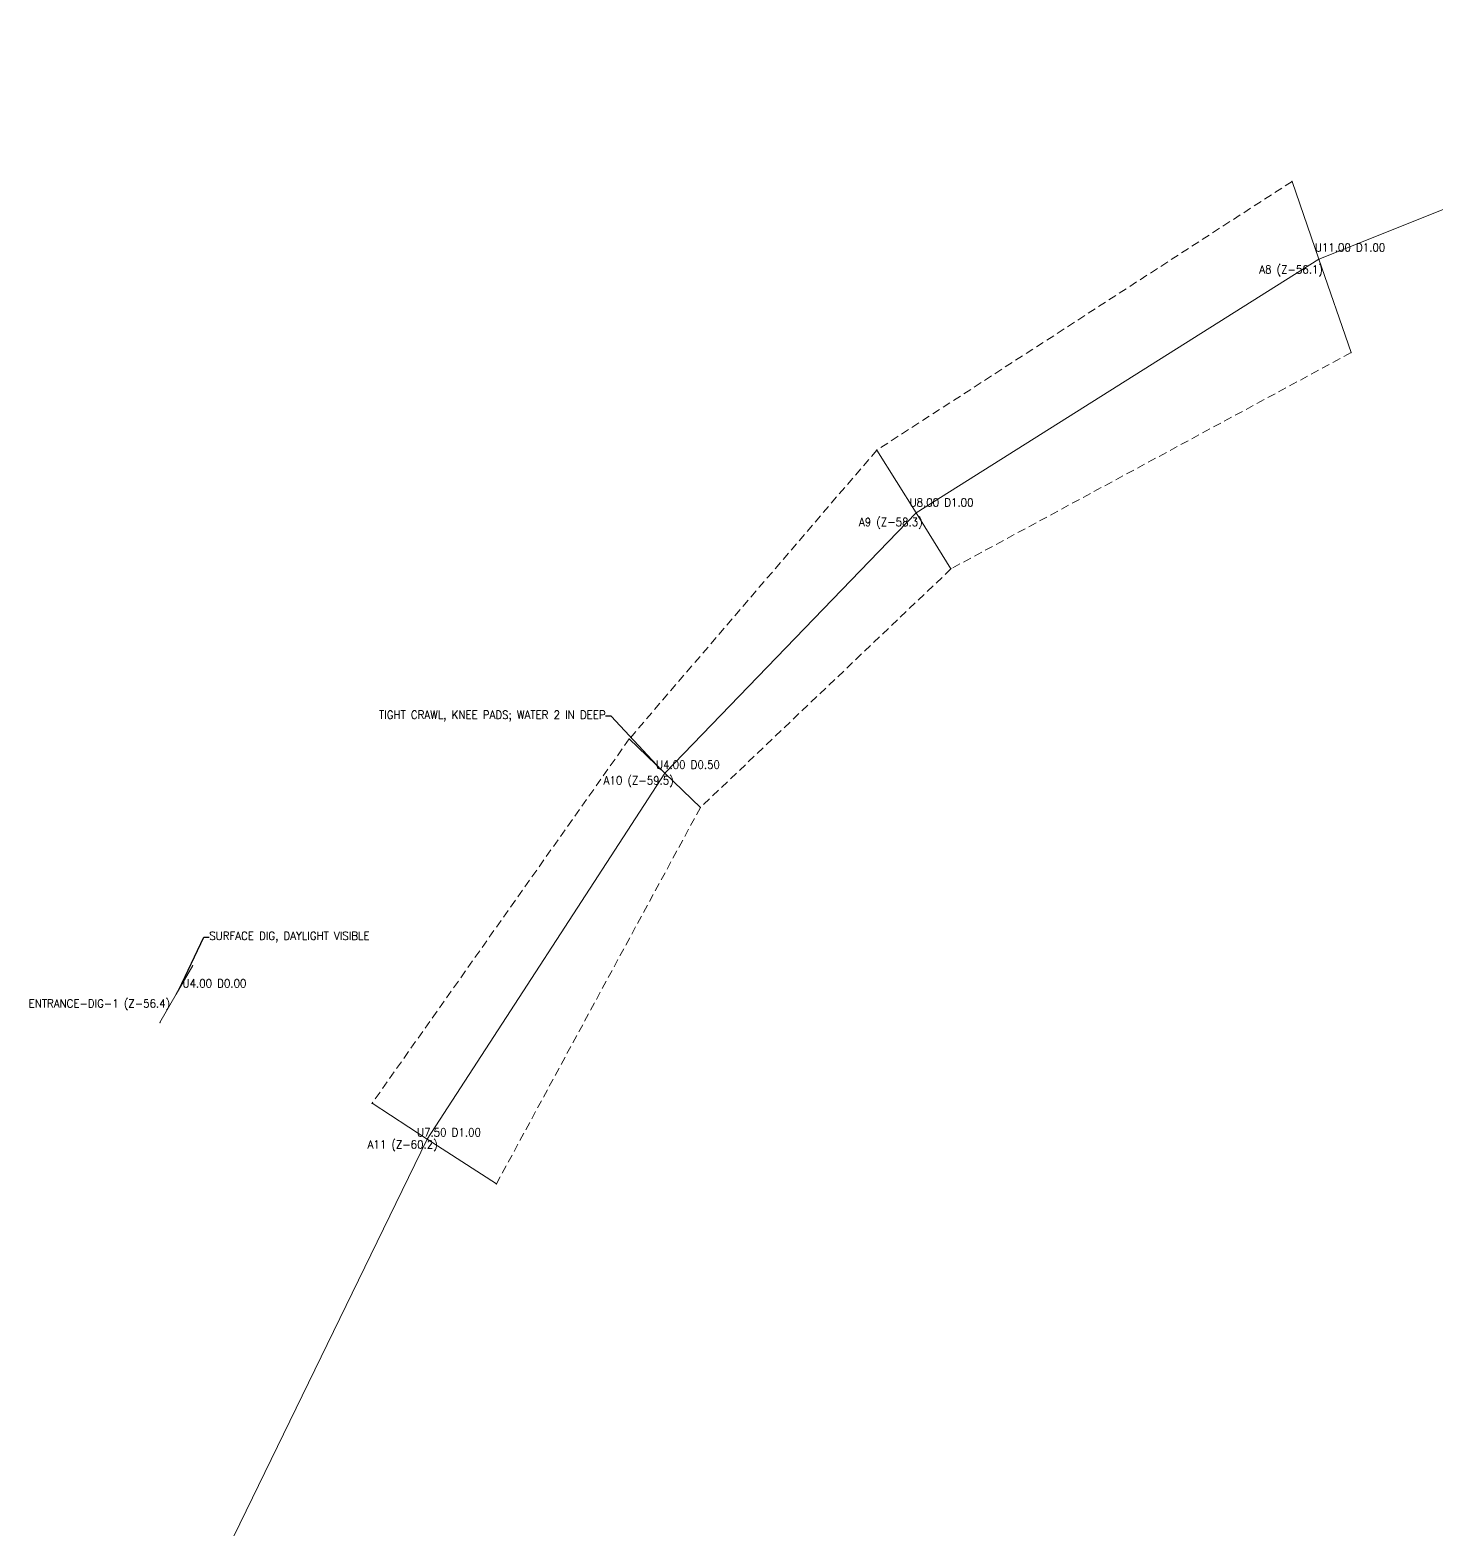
# Model space of a CAD drawing. Header units: feet. Extents: x -352 to 533, y -1323 to 2.
# Drawn here: x -198.8 to -113.4, y -190.2 to -99.1 of the extents above; entities that cross this region are included whole.
import ezdxf

# ---------------------------------------------------------------- set-up
doc = ezdxf.new("R2010")
doc.units = ezdxf.units.FT
doc.header["$MEASUREMENT"] = 0
doc.linetypes.add('DASHED', pattern=[0.75, 0.5, -0.25])
for name, color, linetype, lineweight, true_color in [('CTRL-LRUD', 9, 'Continuous', 9, 0xffc0cb), ('CTRL-LRUD-WALL-LEFT', 8, 'DASHED', 0, 0x808080), ('CTRL-LRUD-WALL-RIGHT', 8, 'DASHED', 0, 0x808080), ('CTRL-SHOTS', 8, 'Continuous', 9, 0x808080), ('CTRL-STATION-LABELS', 1, 'Continuous', 0, 0xff0000), ('CTRL-STATIONS', 1, 'Continuous', 9, 0xff0000), ('NOTES-ANNOTATION', 7, 'Continuous', 18, 0xffffff)]:
    doc.layers.add(name, color=color, linetype=linetype, lineweight=lineweight, true_color=true_color)
doc.styles.get("Standard").update_dxf_attribs({"font": ''})
doc.styles.add('textstyle117', font='')
doc.styles.add('textstyle14', font='')
doc.styles.add('textstyle174', font='')
doc.styles.add('textstyle185', font='')
doc.styles.add('textstyle192', font='')
doc.styles.add('textstyle216', font='')
doc.styles.add('textstyle221', font='')
doc.styles.add('textstyle248', font='')
doc.styles.add('textstyle254', font='')
doc.styles.add('textstyle255', font='')
doc.styles.add('textstyle302', font='')
doc.styles.add('textstyle93', font='')
doc.styles.get('Standard').set_extended_font_data('txt')
doc.styles.get('textstyle117').set_extended_font_data('standard')
doc.styles.get('textstyle14').set_extended_font_data('standard')
doc.styles.get('textstyle174').set_extended_font_data('standard')
doc.styles.get('textstyle185').set_extended_font_data('standard')
doc.styles.get('textstyle192').set_extended_font_data('standard')
doc.styles.get('textstyle216').set_extended_font_data('standard')
doc.styles.get('textstyle221').set_extended_font_data('standard')
doc.styles.get('textstyle248').set_extended_font_data('standard')
doc.styles.get('textstyle254').set_extended_font_data('standard')
doc.styles.get('textstyle255').set_extended_font_data('standard')
doc.styles.get('textstyle302').set_extended_font_data('standard')
doc.styles.get('textstyle93').set_extended_font_data('standard')
doc.dimstyles.get("Standard").update_dxf_attribs({"dimtxt": 0.083333, "dimasz": 0.083333, "dimexe": 0.041667, "dimexo": 0.020833, "dimgap": 0.020833, "dimtad": 1, "dimtxsty": 'Standard', "dimcen": 2.5, "dimadec": 0, "dimazin": 0, "dimtfac": 1, "dimtmove": 0, "dimatfit": 3, "dimfxl": 1, "dimarcsym": 0})

msp = doc.modelspace()

# ---------------------------------------------------------------- linework, layer by layer
at = {"layer": 'CTRL-LRUD'}
for p, q in [((-120.535, -113.007), (-122.162, -108.28)), ((-120.535, -113.007), (-118.581, -118.68)), ((-145.002, -128.415), (-147.387, -124.599)), ((-145.002, -128.415), (-142.882, -131.807)), ((-160.263, -144.219), (-162.421, -142.135)), ((-160.263, -144.219), (-158.105, -146.303)), ((-189.939, -157.633), (-188.939, -155.901)), ((-189.939, -157.633), (-190.939, -159.365)), ((-174.691, -166.436), (-178.046, -164.257)), ((-174.691, -166.436), (-170.498, -169.159))]:
    msp.add_line(p, q, dxfattribs=at)
for p in [(-122.162, -108.28), (-118.581, -118.68), (-147.387, -124.599), (-142.882, -131.807), (-162.421, -142.135), (-158.105, -146.303), (-188.939, -155.901), (-190.939, -159.365), (-178.046, -164.257), (-170.498, -169.159)]:
    msp.add_point(p, dxfattribs=at)
at = {"layer": 'CTRL-LRUD-WALL-LEFT'}
msp.add_lwpolyline([(-118.581, -118.68), (-142.882, -131.807), (-158.105, -146.303), (-170.498, -169.159)], dxfattribs=at)
at = {"layer": 'CTRL-LRUD-WALL-RIGHT'}
msp.add_lwpolyline([(-122.162, -108.28), (-147.387, -124.599), (-162.421, -142.135), (-178.046, -164.257)], dxfattribs=at)
at = {"layer": 'CTRL-SHOTS'}
for p, q in [((-85.738, -99.089), (-120.535, -113.007)), ((-120.535, -113.007), (-145.002, -128.415)), ((-145.002, -128.415), (-160.263, -144.219)), ((-160.263, -144.219), (-174.691, -166.436)), ((-174.691, -166.436), (-189.539, -196.879))]:
    msp.add_line(p, q, dxfattribs=at)
at = {"layer": 'CTRL-STATIONS'}
for p in [(-120.535, -113.007), (-145.002, -128.415), (-160.263, -144.219), (-189.939, -157.633), (-174.691, -166.436)]:
    msp.add_point(p, dxfattribs=at)

# ---------------------------------------------------------------- texts
at = {"layer": 'CTRL-STATION-LABELS', "char_height": 0.5, "width": 100}
for s, insert, attachment_point, style in [('U11.00 D1.00', (-120.779, -112.298), 4, 'textstyle216'), ('A8 (Z-56.1)', (-120.29, -113.716), 6, 'textstyle192'), ('U8.00 D1.00', (-145.399, -127.779), 4, 'textstyle174'), ('A9 (Z-58.3)', (-144.604, -129.051), 6, 'textstyle254'), ('U4.00 D0.50', (-160.803, -143.698), 4, 'textstyle93'), ('A10 (Z-59.5)', (-159.724, -144.74), 6, 'textstyle14'), ('U4.00 D0.00', (-189.564, -156.983), 4, 'textstyle255'), ('ENTRANCE-DIG-1 (Z-56.4)', (-190.314, -158.282), 6, 'textstyle302'), ('A11 (Z-60.2)', (-174.062, -166.844), 6, 'textstyle185'), ('U7.50 D1.00', (-175.32, -166.027), 4, 'textstyle221')]:
    msp.add_mtext(s, dxfattribs=dict(at, insert=insert, attachment_point=attachment_point, style=style))
at = {"layer": 'NOTES-ANNOTATION', "char_height": 0.5, "width": 100}
for s, insert, attachment_point, style in [('TIGHT CRAWL, KNEE PADS; WATER 2 IN DEEP', (-163.86, -140.745), 6, 'textstyle248'), ('SURFACE DIG, DAYLIGHT VISIBLE', (-187.939, -154.169), 4, 'textstyle117')]:
    msp.add_mtext(s, dxfattribs=dict(at, insert=insert, attachment_point=attachment_point, style=style))

# ---------------------------------------------------------------- leaders
at = {"layer": 'NOTES-ANNOTATION'}
for points in [[(-160.479, -144.01), (-163.527, -140.745), (-163.86, -140.745)], [(-189.789, -157.373), (-188.273, -154.169), (-187.939, -154.169)]]:
    msp.add_leader(points, dimstyle='Standard', override={"dimscale": 1}, dxfattribs=at)

doc.saveas('drawing.dxf')
